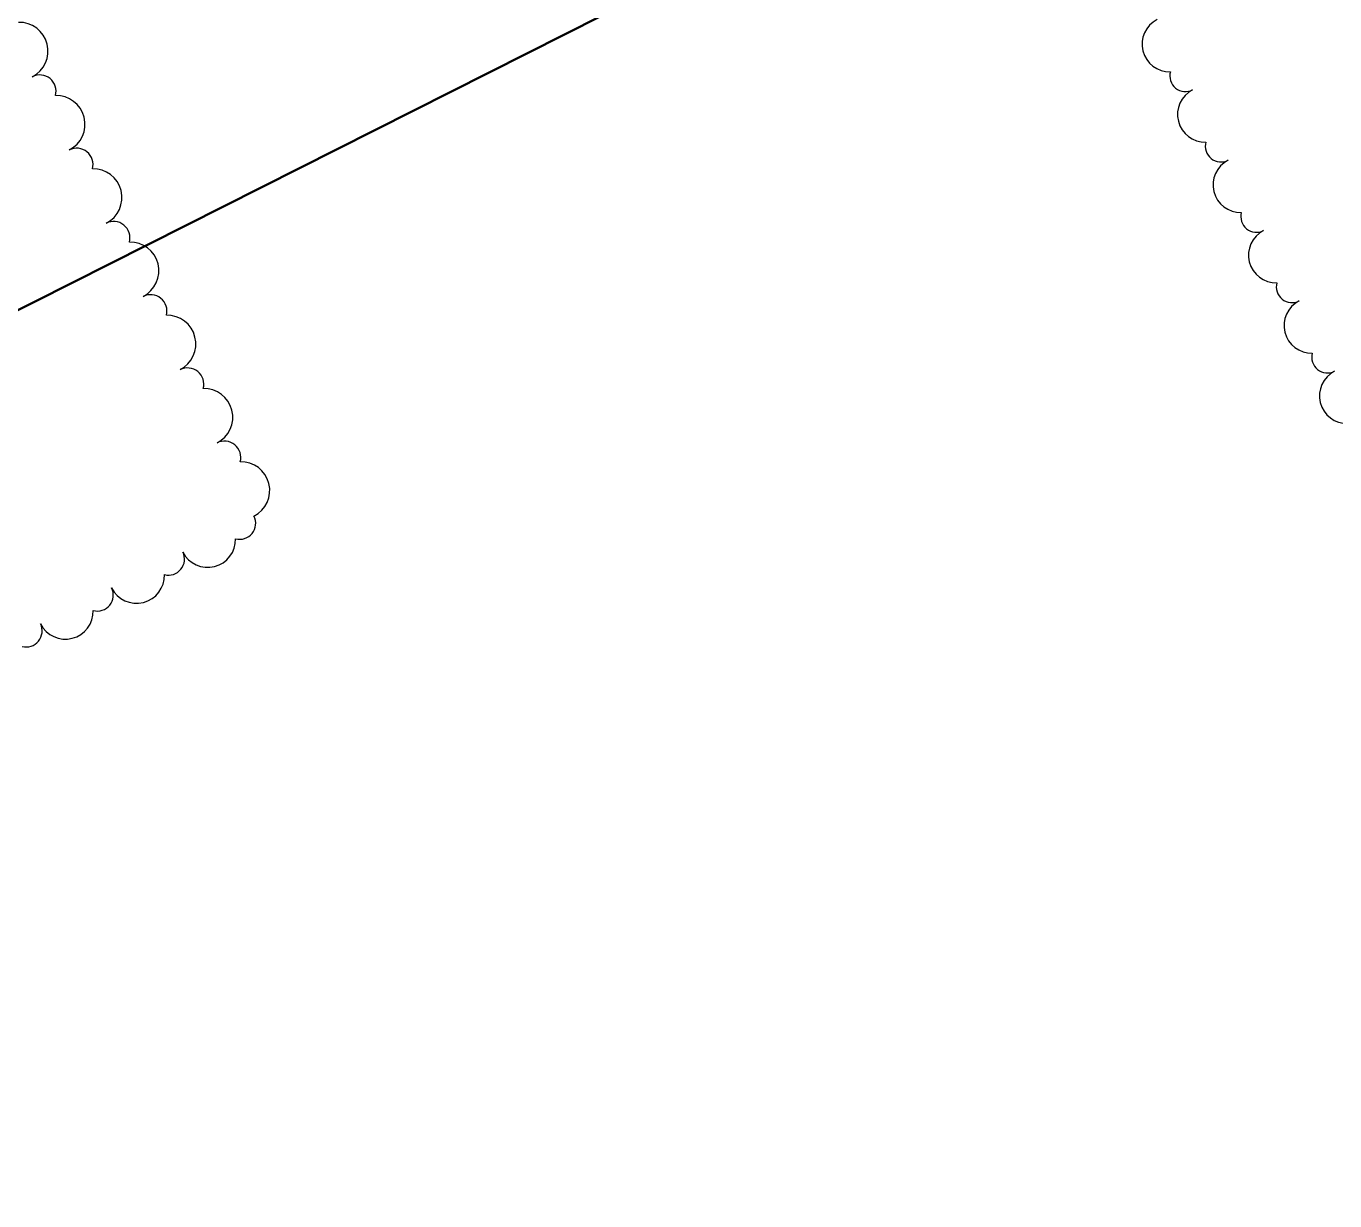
# Model space of a CAD drawing. Header units: metres. Extents: x 2682525 to 2683550, y 1250555 to 1251328.
# Drawn here: x 2683075.3 to 2683083.28, y 1250864.79 to 1250871.95 of the extents above; entities that cross this region are included whole.
import ezdxf

# ---------------------------------------------------------------- set-up
doc = ezdxf.new("R2010")
doc.units = ezdxf.units.M
doc.header["$PDMODE"] = 2
doc.header["$PDSIZE"] = -2
doc.linetypes.add('Verdeckt', pattern=[3, 2, -0.9999999999999999])
doc.linetypes.add('Verdeckt 0_75', pattern=[1.5, 0.75, -0.75])
for name, color, linetype, lineweight, true_color in [('2458 A U1_dwg-1', 9, 'Continuous', 18, 0x808080), ('_22_800 Beschriftung-1_100-Schnittlinien', 9, 'Continuous', 18, 0x808080), ('_25_200 Materialien-Beton', 9, 'Continuous', 18, 0x808080), ('_25_200 Materialien-Fertigbeton', 9, 'Continuous', 18, 0x808080), ('_25_300 Bauteile 3D-Stuetze', 9, 'Continuous', 18, 0x808080), ('_25_500 Technik-Kanalisation Schächte', 9, 'Continuous', 18, 0x808080), ('_25_800 Beschriftung-1_50-Text', 9, 'Continuous', 18, 0x808080), ('_25_800 Beschriftung-1_50-Vermassung', 9, 'Continuous', 18, 0x808080), ('_25_Keine', 9, 'Continuous', 18, 0x808080), ('A-DETL-____-MBND-1', 7, 'Continuous', 18, 0xbf6000), ('Bemassung', 9, 'Continuous', 18, 0x808080), ('G-____-REVC-OTLN-1', 1, 'Continuous', 18, 0xff0000)]:
    doc.layers.add(name, color=color, linetype=linetype, lineweight=lineweight, true_color=true_color)
for name, color, linetype, lineweight in [('A-____-____-DIMS', 7, 'Continuous', 9), ('A-DETL-____-MBND', 7, 'Verdeckt 0_75', 18), ('A-DETL-____-MBND-2', 7, 'Verdeckt 0_75', 25), ('Bemassung-1', 7, 'Continuous', 18), ('G-____-____-SYMB-1', 7, 'Verdeckt', 9)]:
    doc.layers.add(name, color=color, linetype=linetype, lineweight=lineweight)
doc.styles.add('Arial_31', font='arial.ttf', dxfattribs={"width": 0.9, "height": 200})
doc.styles.add('ISOCP_2', font='isocp___.ttf', dxfattribs={"height": 125.8608217592593})
doc.dimstyles.new('2_0_mm_-_Arial', dxfattribs={"dimscale": 304.8, "dimtxt": 204.051879991394, "dimasz": 0.2460629921259842, "dimexe": 0.3280839895013123, "dimexo": 0.3280840109072179, "dimgap": 0.08202099737532807, "dimtad": 1, "dimdec": 1, "dimlfac": 0.001, "dimrnd": 0.09999999999999999, "dimzin": 0, "dimdsep": 46, "dimtxsty": 'Arial_31', "dimblk1": 'OBLIQUE', "dimblk2": 'OBLIQUE', "dimsah": 1, "dimcen": 0.09, "dimdle": 0.3280839895013123, "dimazin": 0, "dimtfac": 1, "dimtdec": 4, "dimtix": 1, "dimtmove": 0, "dimatfit": 3, "dimfxl": 1, "dimtvp": 1, "dimtfill": 1, "dimtolj": 1, "dimtzin": 0, "dimarcsym": 2})
doc.dimstyles.new('2_0_mm_-_Arial_1', dxfattribs={"dimscale": 304.8, "dimtxt": 204.051879991394, "dimasz": 0.2460629921259842, "dimexe": 0.3280839895013123, "dimexo": 0.3280840109072179, "dimgap": 0.08202099737532807, "dimtad": 1, "dimdec": 1, "dimlfac": 0.001, "dimrnd": 0.09999999999999999, "dimzin": 0, "dimdsep": 46, "dimtxsty": 'Arial_31', "dimblk1": 'OBLIQUE', "dimblk2": 'OBLIQUE', "dimsah": 1, "dimcen": 0.09, "dimdle": 0.3280839895013123, "dimazin": 0, "dimtfac": 1, "dimtdec": 4, "dimtix": 1, "dimtmove": 2, "dimatfit": 3, "dimfxl": 1, "dimtvp": 1, "dimtfill": 1, "dimtolj": 1, "dimtzin": 0, "dimarcsym": 2})

# ---------------------------------------------------------------- blocks, each defined once
blk = doc.blocks.new('2458 A U1_dwg_VW_SLASH-9045083-U01 Bodenplatte')
at = {"layer": 'Bemassung'}
for p, q in [((-89645.29027235288, -22641.89040897864), (-89757.54347386626, -22754.143610492)), ((-89601.41687310959, -22698.01700973532), (-89813.65808404707, -22698.01700973532))]:
    blk.add_line(p, q, dxfattribs=at)
blk = doc.blocks.new('2458 A U1_dwg_VW_SLASH-9045085-U01 Bodenplatte')
at = {"layer": 'Bemassung'}
for p, q in [((-87145.29027235288, -22641.89040898281), (-87257.54347386624, -22754.14361049617)), ((-87101.4168731096, -22698.01700973949), (-87313.65808404707, -22698.01700973949))]:
    blk.add_line(p, q, dxfattribs=at)
blk = doc.blocks.new('2458 A U1_dwg_VW_SLASH-9045086-U01 Bodenplatte')
at = {"layer": 'Bemassung'}
for p, q in [((-89757.54347386626, -22754.14361049617), (-89645.29027235288, -22641.89040898281)), ((-89801.41687310956, -22698.01700973949), (-89589.17566217207, -22698.01700973949))]:
    blk.add_line(p, q, dxfattribs=at)
blk = doc.blocks.new('2458 A U1_dwg_VW_SLASH-9045087-U01 Bodenplatte')
at = {"layer": 'Bemassung'}
for p, q in [((-87142.54347386627, -22754.14361050034), (-87030.29027235291, -22641.89040898698)), ((-87186.41687310959, -22698.01700974366), (-86974.17566217209, -22698.01700974366))]:
    blk.add_line(p, q, dxfattribs=at)
blk = doc.blocks.new('2458 A U1_dwg_VW_SLASH-9045088-U01 Bodenplatte')
at = {"layer": 'Bemassung'}
for p, q in [((-87145.29027235288, -22641.89040898698), (-87257.54347386624, -22754.14361050034)), ((-87101.4168731096, -22698.01700974366), (-87313.65808404707, -22698.01700974366))]:
    blk.add_line(p, q, dxfattribs=at)
blk = doc.blocks.new('2458 A U1_dwg_VW_SLASH-9045089-U01 Bodenplatte')
at = {"layer": 'Bemassung'}
for p, q in [((-86922.54347386627, -22754.14361048755), (-86810.29027235291, -22641.89040897419)), ((-86966.41687310959, -22698.01700973088), (-86754.17566217209, -22698.01700973088))]:
    blk.add_line(p, q, dxfattribs=at)
blk = doc.blocks.new('2458 A U1_dwg_VW_SLASH-9045090-U01 Bodenplatte')
at = {"layer": 'Bemassung'}
for p, q in [((-87030.29027235291, -22641.89040897419), (-87142.54347386627, -22754.14361048755)), ((-86986.41687310961, -22698.01700973088), (-87198.6580840471, -22698.01700973088))]:
    blk.add_line(p, q, dxfattribs=at)
blk = doc.blocks.new('2458 A U1_dwg_VW_SLASH-9045091-U01 Bodenplatte')
at = {"layer": 'Bemassung'}
for p, q in [((-86807.54347386623, -22754.14361048755), (-86695.29027235287, -22641.89040897419)), ((-86851.41687310954, -22698.01700973087), (-86639.17566217207, -22698.01700973087))]:
    blk.add_line(p, q, dxfattribs=at)
blk = doc.blocks.new('2458 A U1_dwg_VW_SLASH-9045092-U01 Bodenplatte')
at = {"layer": 'Bemassung'}
for p, q in [((-86810.29027235291, -22641.89040897419), (-86922.54347386627, -22754.14361048755)), ((-86766.4168731096, -22698.01700973087), (-86978.6580840471, -22698.01700973087))]:
    blk.add_line(p, q, dxfattribs=at)
blk = doc.blocks.new('2458 A U1_dwg_VW_SLASH-9045094-U01 Bodenplatte')
at = {"layer": 'Bemassung'}
for p, q in [((-86807.54347386623, -22754.14361048775), (-86695.29027235287, -22641.89040897439)), ((-86851.41687310954, -22698.01700973107), (-86639.17566217207, -22698.01700973107))]:
    blk.add_line(p, q, dxfattribs=at)
blk = doc.blocks.new('2458 A U1_dwg_VW_SLASH-9045189-U01 Bodenplatte')
at = {"layer": 'Bemassung'}
for p, q in [((-84640.00000000012, -25207.67519800749), (-84640.00000000012, -24995.43398707001)), ((-84583.87339924341, -25163.80179876419), (-84696.12660075679, -25051.54859725083))]:
    blk.add_line(p, q, dxfattribs=at)
blk = doc.blocks.new('2458 A U1_dwg_VW_SLASH-9045192-U01 Bodenplatte')
at = {"layer": 'Bemassung'}
for p, q in [((-84640.00000000013, -25007.67519800752), (-84640.00000000013, -25219.91640894501)), ((-84696.1266007568, -25051.54859725083), (-84583.87339924344, -25163.80179876419))]:
    blk.add_line(p, q, dxfattribs=at)
blk = doc.blocks.new('2458 A U1_dwg_VW_SLASH-9046278-U01 Bodenplatte')
at = {"layer": 'Bemassung'}
for p, q in [((-85598.89961190602, -24325.98347665077), (-85598.89961190602, -24113.74226571329)), ((-85542.77301114933, -24282.11007740747), (-85655.02621266269, -24169.85687589411))]:
    blk.add_line(p, q, dxfattribs=at)
blk = doc.blocks.new('2458 A U1_dwg_VW_SLASH-9046280-U01 Bodenplatte')
at = {"layer": 'Bemassung'}
for p, q in [((-85598.89961188492, -25725.9834766508), (-85598.89961188492, -25513.74226571332)), ((-85542.77301112824, -25682.1100774075), (-85655.0262126416, -25569.85687589414))]:
    blk.add_line(p, q, dxfattribs=at)
blk = doc.blocks.new('2458 A U1_dwg_VW_SLASH-9046281-U01 Bodenplatte')
at = {"layer": 'Bemassung'}
for p, q in [((-85598.89961188492, -24125.98347665081), (-85598.89961188492, -24338.22468758829)), ((-85655.0262126416, -24169.85687589411), (-85542.77301112824, -24282.11007740747))]:
    blk.add_line(p, q, dxfattribs=at)
blk = doc.blocks.new('2458 A U1_dwg_VW_SLASH-9046283-U01 Bodenplatte')
at = {"layer": 'Bemassung'}
for p, q in [((-86917.61303219659, -30399.58545935271), (-86805.35983068321, -30287.33225783935)), ((-86961.48643143989, -30343.45885859603), (-86749.24522050242, -30343.45885859603))]:
    blk.add_line(p, q, dxfattribs=at)
blk = doc.blocks.new('2458 A U1_dwg_VW_SLASH-9046286-U01 Bodenplatte')
at = {"layer": 'Bemassung'}
for p, q in [((-86918.59994733578, -25682.11007740748), (-86806.34674582242, -25569.85687589412)), ((-86962.47334657908, -25625.9834766508), (-86750.2321356416, -25625.9834766508))]:
    blk.add_line(p, q, dxfattribs=at)
blk = doc.blocks.new('2458 A U1_dwg_VW_SLASH-9046287-U01 Bodenplatte')
at = {"layer": 'Bemassung'}
for p, q in [((-86349.35983075401, -25569.85687589412), (-86461.61303226737, -25682.11007740748)), ((-86305.48643151071, -25625.9834766508), (-86517.72764244818, -25625.9834766508))]:
    blk.add_line(p, q, dxfattribs=at)
blk = doc.blocks.new('2458 A U1_dwg_VW_SLASH-9046288-U01 Bodenplatte')
at = {"layer": 'Bemassung'}
for p, q in [((-86349.35983071904, -27903.92169014989), (-86461.61303223242, -28016.17489166325)), ((-86305.48643147574, -27960.04829090657), (-86517.72764241323, -27960.04829090657))]:
    blk.add_line(p, q, dxfattribs=at)
blk = doc.blocks.new('2458 A U1_dwg_VW_SLASH-9046289-U01 Bodenplatte')
at = {"layer": 'Bemassung'}
for p, q in [((-86966.61303223447, -28016.17489167165), (-86854.35983072278, -27903.92169015661)), ((-87010.4864314786, -27960.04829091562), (-86798.24522054112, -27960.04829091562))]:
    blk.add_line(p, q, dxfattribs=at)
blk = doc.blocks.new('2458 A U1_dwg_VW_SLASH-9046290-U01 Bodenplatte')
at = {"layer": 'Bemassung'}
for p, q in [((-86863.13520785497, -22882.11007740823), (-86750.88200634159, -22769.85687589487)), ((-86907.00860709825, -22825.98347665155), (-86694.76739616078, -22825.98347665155))]:
    blk.add_line(p, q, dxfattribs=at)
blk = doc.blocks.new('2458 A U1_dwg_VW_SLASH-9046291-U01 Bodenplatte')
at = {"layer": 'Bemassung'}
for p, q in [((-86349.35983079611, -22769.85687589487), (-86461.61303230948, -22882.11007740823)), ((-86305.48643155281, -22825.98347665155), (-86517.7276424903, -22825.98347665155))]:
    blk.add_line(p, q, dxfattribs=at)
blk = doc.blocks.new('2458 A U1_dwg-9041719-U01 Bodenplatte')
at = {"layer": '_25_200 Materialien-Beton'}
h = blk.add_hatch(dxfattribs=at)
h.set_pattern_fill('FP_1', color=256, style=0, pattern_type=2)
h.set_pattern_definition([(18.233, (0, 0), (18.77292067800844, -56.98752011815572), []), (288.233, (0, 0), (63.31313485127099, 20.85671487326738), [])])
h.paths.add_polyline_path([(-86493.95709773523, -36217.62907879418), (-86493.9570977491, -33968.47120503276), (-86405.4864313857, -33968.4712050314), (-86405.48643156605, -21947.67519880287), (-86493.95709792964, -21947.67519880419), (-86493.9570979399, -21262.2223017857), (-86528.52825428742, -21262.2223017857), (-86528.85171340844, -21260.09266592877), (-86529.41196104021, -21243.91647561016), (-86529.74020505023, -21185.36371688503), (-86529.12562389739, -21145.02594407376), (-86528.20479516638, -21137.2223017857), (-86493.9570979418, -21137.2223017857), (-86493.95709796334, -19697.67519924806), (-86743.95709796326, -19697.67519925179), (-86769.80657875269, -20980.20032560278), (-86612.5424617256, -21137.27261996385), (-86538.48663766574, -21138.07977221681), (-86537.78672809884, -21157.46347423747), (-86537.45464207523, -21201.88678376437), (-86537.96724226947, -21250.60564929552), (-86538.57319963428, -21261.93475027155), (-86775.48497713146, -21261.93475027155), (-86910.48643147871, -27960.04829091412), (-86743.9570977155, -36217.62907879418)])
at = {"layer": '_25_200 Materialien-Fertigbeton'}
h = blk.add_hatch(dxfattribs=at)
h.set_pattern_fill('FP_30', color=256, style=0, pattern_type=2)
h.set_pattern_definition([(270, (-86976.41699999999, -24222.675), (50, 3.061616997868383e-15), []), (0, (-86976.41699999999, -24222.675), (0, -50), [])])
h.paths.add_polyline_path([(-86976.4168731097, -24437.6751980075), (-86947.94677814844, -24433.9270388993), (-86921.41687310969, -24422.93799242379), (-86898.63512717918, -24405.45694393802), (-86881.15407869342, -24382.67519800751), (-86870.16503221792, -24356.14529296878), (-86866.41687310969, -24327.67519800751), (-86866.41687310969, -24117.67519800751), (-86870.16503221789, -24089.20510304624), (-86881.15407869342, -24062.67519800752), (-86898.63512717918, -24039.89345207701), (-86921.41687310969, -24022.41240359125), (-86947.94677814841, -24011.42335711573), (-86976.41687310966, -24007.67519800754), (-87004.88696807095, -24011.42335711573), (-87031.41687310967, -24022.41240359125), (-87054.19861904018, -24039.89345207701), (-87071.67966752592, -24062.67519800752), (-87082.66871400145, -24089.20510304624), (-87086.41687310973, -24117.67519800751), (-87086.4168731097, -24327.67519800751), (-87082.6687140015, -24356.14529296878), (-87071.679667526, -24382.67519800751), (-87054.19861904024, -24405.45694393802), (-87031.4168731097, -24422.93799242379), (-87004.88696807099, -24433.9270388993)])
at = {"layer": '_22_800 Beschriftung-1_100-Schnittlinien', "flags": 128}
blk.add_lwpolyline([(-89924.25506649048, -21305.85115869678), (-88654.25506649048, -21305.85115869678)], close=True, dxfattribs=at)
at = {"layer": '_25_200 Materialien-Beton', "flags": 128}
for points in [[(-86775.48497713153, -21261.93475027155), (-86910.48643147871, -27960.04829091412), (-86743.95709771547, -36217.62907879551)], [(-86743.95709771547, -36217.62907879551), (-86493.95709773523, -36217.62907879551), (-86493.95709773523, -33968.47120503276), (-86405.4864313857, -33968.47120503276), (-86405.4864313857, -21947.67519880287), (-86493.95709792964, -21947.67519880287), (-86493.95709792964, -21262.2223017857)]]:
    blk.add_lwpolyline(points, dxfattribs=at)
at = {"layer": '_25_200 Materialien-Fertigbeton'}
for p, q in [((-87086.41687310959, -24117.67519800748), (-87086.41687310959, -24327.67519800748)), ((-86866.4168731096, -24327.67519800748), (-86866.4168731096, -24117.67519800748))]:
    blk.add_line(p, q, dxfattribs=at)
for centre, radius, start, end in [((-86976.41687310961, -24117.67519800748), 110.0000000000002, 89.99999999999338, 179.9999999999934), ((-86976.4168731096, -24117.67519800748), 110, 0, 90), ((-86976.4168731096, -24327.67519800748), 109.9999999999854, 180, 269.9999999999996), ((-86976.41687310957, -24327.67519800748), 110.0000000000062, 269.9999999999883, 359.9999999999883)]:
    blk.add_arc(centre, radius, start, end, dxfattribs=at)
at = {"layer": '_25_300 Bauteile 3D-Stuetze'}
for p, q in [((-86976.4168731096, -23957.67519800748), (-86976.4168731096, -24487.67519800748)), ((-87241.41687310959, -24222.67519800749), (-86711.41687310959, -24222.67519800749))]:
    blk.add_line(p, q, dxfattribs=at)
at = {"layer": '_25_500 Technik-Kanalisation Schächte', "flags": 128}
blk.add_lwpolyline([(-81621.41820405546, -27882.65213969082), (-81621.41820405546, -28032.65213969399), (-101073.9956857095, -28032.65213969399), (-101073.9956857095, -27882.65213969352)], close=True, dxfattribs=at)
at = {"layer": '_25_800 Beschriftung-1_50-Text'}
blk.add_line((-91874.38379205481, -27782.65213969342), (-90555.85962213294, -27782.65213969342), dxfattribs=at)
at = {"layer": '_25_800 Beschriftung-1_50-Text', "flags": 128}
blk.add_lwpolyline([(-90557.86166268085, -27782.12441116357), (-90555.85962213294, -27782.65213969339), (-90557.85730437173, -27783.19613365422)], close=True, dxfattribs=at)
at = {"layer": '_25_Keine'}
for p, q in [((-89701.41687310967, -21137.22230178572), (-89701.41687310967, -20107.67519800752)), ((-86775.48497713137, -21261.93475027152), (-86910.48643147862, -27960.04829091409)), ((-86405.48643155281, -22825.98347665079), (-86807.00860709827, -22825.98347665079)), ((-86405.48643151078, -25625.98347665079), (-86863.44301506694, -25625.98347665079)), ((-86269.13857615454, -27960.04829090451), (-87079.82621154278, -27960.04829090451))]:
    blk.add_line(p, q, dxfattribs=at)
at = {"layer": '_25_Keine', "flags": 128}
for points in [[(-92201.41687310967, -20107.67519800752), (-89701.41687310967, -20107.67519800752), (-89701.41687310967, -21137.22230178572)], [(-92201.41687310967, -21262.22230178572), (-92201.41687310967, -25107.67519800751), (-94701.41687310966, -25107.67519800751), (-94701.41687310966, -21262.22230178572)], [(-89701.41687310967, -21262.22230178572), (-89701.41687310967, -25107.67519800752), (-92201.41687310967, -25107.67519800752), (-92201.41687310967, -21262.22230178572)], [(-87201.41687310966, -21262.22230178572), (-87201.41687310966, -25107.67519800752), (-89701.41687310967, -25107.67519800752), (-89701.41687310967, -21262.22230178572)], [(-84251.41687310964, -21262.2223017857), (-84251.41687310964, -25107.67519800752), (-86751.41687310964, -25107.67519800752), (-86751.41687310964, -21261.93475027155)], [(-81751.41687310961, -21262.2223017857), (-81751.41687310961, -25107.67519800752), (-84251.41687310964, -25107.67519800752), (-84251.41687310964, -21262.2223017857)]]:
    blk.add_lwpolyline(points, dxfattribs=at)
at = {"layer": 'Bemassung'}
for p, q in [((-84640.0000000002, -24995.43398707003), (-84640.0000000002, -21262.2223017857)), ((-87088.65808404709, -21698.01700973097), (-94814.17566217207, -21698.01700973097)), ((-89813.65808404707, -22698.01700973532), (-92089.17566217207, -22698.01700973532)), ((-87198.6580840471, -22698.01700973088), (-87310.89929498459, -22698.01700973088)), ((-86978.6580840471, -22698.01700973087), (-87090.89929498459, -22698.01700973087)), ((-86974.17566217209, -22698.01700974366), (-86861.9344512346, -22698.01700974366)), ((-86807.00860709827, -22822.98347665264), (-86807.00860709827, -22725.98347665157)), ((-86754.17566217209, -22698.01700973088), (-86641.9344512346, -22698.01700973088)), ((-86694.76739616078, -22825.98347665155), (-86517.7276424903, -22825.98347665155)), ((-86405.48643155278, -22828.98347665078), (-86405.48643155278, -22925.98347665153)), ((-86402.48643155281, -22825.98347665077), (-85498.89961190603, -22825.98347665077)), ((-85598.89961190602, -24113.74226571329), (-85598.89961190602, -22938.22468758827)), ((-85598.89961188492, -25513.74226571332), (-85598.89961188492, -24338.22468758829)), ((-84640.00000000013, -30745.43398706998), (-84640.00000000013, -25219.91640894501)), ((-86862.4733465791, -25622.98347665762), (-86862.4733465791, -25525.98347665082)), ((-86405.48643151068, -25622.98347665076), (-86405.48643151068, -25525.98347665073)), ((-86750.2321356416, -25625.9834766508), (-86517.72764244818, -25625.9834766508)), ((-86402.48643151074, -25625.98347665082), (-85498.89961188495, -25625.98347665082)), ((-80428.81953215816, -27373.6188122863), (-100961.7544747721, -27373.6188122863)), ((-86910.48643147867, -27957.04829091409), (-86910.48643147867, -27860.04829091408)), ((-86405.48643147577, -27957.04829090654), (-86405.48643147577, -27860.04829090652)), ((-86517.72764241323, -27960.04829090825), (-86798.24522054112, -27960.04829090825)), ((-81733.65941499293, -28480.19259147583), (-100961.754474772, -28480.19259147583)), ((-86861.48643143992, -30340.45885859603), (-86861.48643143992, -30243.45885859605))]:
    blk.add_line(p, q, dxfattribs=at)
at = {"layer": 'Bemassung', "flags": 128}
for points in [[(-86976.4168731096, -21598.017009731), (-86976.4168731096, -24219.67519800749)], [(-87086.41687310956, -22098.017009731), (-87086.41687310956, -24219.67519800751)], [(-86866.4168731096, -22098.017009731), (-86866.4168731096, -24219.67519800751)], [(-92201.41687310957, -22598.01700973534), (-92201.41687310957, -25104.67519800747)], [(-89701.41687310959, -22598.01700973951), (-89701.41687310959, -25104.67519800749)], [(-87201.41687310957, -22598.01700974369), (-87201.41687310957, -25104.67519800748)], [(-87086.41687310959, -22598.01700973089), (-87086.41687310959, -24719.67519800749)], [(-86866.4168731096, -22598.01700973089), (-86866.4168731096, -24719.67519800749)], [(-86751.41687310956, -22598.01700973109), (-86751.41687310956, -25104.67519800748)], [(-84251.41687310954, -22598.01700973526), (-84251.41687310954, -25104.67519800749)], [(-85498.89961188495, -24225.98347665079), (-86402.48643153177, -24225.98347665079)], [(-84540.00000000013, -25107.67519800751), (-86748.41687310957, -25107.67519800751)]]:
    blk.add_lwpolyline(points, close=True, dxfattribs=at)
for points in [[(-87310.89929498454, -22198.01700973098), (-87198.65808404704, -22198.01700973098), (-94704.17566217206, -22198.01700973098), (-94591.93445123454, -22198.01700973098)], [(-87425.89929498457, -22698.01700974366), (-87313.65808404707, -22698.01700974366), (-89589.17566217207, -22698.01700974366)], [(-86751.41687310956, -22698.01700973087), (-86866.4168731096, -22698.01700973087), (-87086.41687310959, -22698.01700973087), (-87201.41687310957, -22698.01700973087)], [(-84363.65808404703, -22698.01700973107), (-86639.17566217207, -22698.01700973107), (-86526.93445123456, -22698.01700973107)]]:
    blk.add_lwpolyline(points, dxfattribs=at)
for name in ['2458 A U1_dwg_VW_SLASH-9045083-U01 Bodenplatte', '2458 A U1_dwg_VW_SLASH-9045086-U01 Bodenplatte', '2458 A U1_dwg_VW_SLASH-9045085-U01 Bodenplatte', '2458 A U1_dwg_VW_SLASH-9045088-U01 Bodenplatte', '2458 A U1_dwg_VW_SLASH-9045090-U01 Bodenplatte', '2458 A U1_dwg_VW_SLASH-9045087-U01 Bodenplatte', '2458 A U1_dwg_VW_SLASH-9045092-U01 Bodenplatte', '2458 A U1_dwg_VW_SLASH-9045089-U01 Bodenplatte', '2458 A U1_dwg_VW_SLASH-9045091-U01 Bodenplatte', '2458 A U1_dwg_VW_SLASH-9045094-U01 Bodenplatte', '2458 A U1_dwg_VW_SLASH-9046290-U01 Bodenplatte', '2458 A U1_dwg_VW_SLASH-9046291-U01 Bodenplatte', '2458 A U1_dwg_VW_SLASH-9046278-U01 Bodenplatte', '2458 A U1_dwg_VW_SLASH-9046281-U01 Bodenplatte', '2458 A U1_dwg_VW_SLASH-9045189-U01 Bodenplatte', '2458 A U1_dwg_VW_SLASH-9045192-U01 Bodenplatte', '2458 A U1_dwg_VW_SLASH-9046280-U01 Bodenplatte', '2458 A U1_dwg_VW_SLASH-9046286-U01 Bodenplatte', '2458 A U1_dwg_VW_SLASH-9046287-U01 Bodenplatte', '2458 A U1_dwg_VW_SLASH-9046289-U01 Bodenplatte', '2458 A U1_dwg_VW_SLASH-9046288-U01 Bodenplatte', '2458 A U1_dwg_VW_SLASH-9046283-U01 Bodenplatte']:
    blk.add_blockref(name, (0, 0))
at = {"layer": '_25_800 Beschriftung-1_50-Text', "char_height": 125.8608217592593, "attachment_point": 1, "line_spacing_factor": 1.478621465017729, "style": 'ISOCP_2'}
for s, insert, width in [('Deckenversatz', (-89310.7541636996, -21822.0907338717), 1505.672525439408), ('OK Rinne im Gefälle', (-91872.8003053796, -27641.25745434193), 1945.531914893617)]:
    blk.add_mtext(s, dxfattribs=dict(at, insert=insert, width=width))
at = {"layer": '_25_800 Beschriftung-1_50-Vermassung', "insert": (-92332.02916185453, -28582.92364260967), "char_height": 125.8608217592593, "width": 3045.18038852914, "attachment_point": 1, "line_spacing_factor": 1.478621465017729, "style": 'ISOCP_2'}
blk.add_mtext('(Gefälledifferenz 13cm/0.66%)', dxfattribs=at)
at = {"layer": 'Bemassung-1', "char_height": 125.8608217592593, "line_spacing_factor": 1.478621465017729, "style": 'ISOCP_2'}
for s, insert, width, attachment_point in [('7.95', (-90951.41687310959, -21590.98373376328), 406.0240518038852, 2), ('7.73', (-90951.41687310954, -22090.98373376328), 406.0240518038852, 2), ('5', (-87333.51024512938, -22409.46589382303), 118.4236817761332, 1), ('11', (-87488.45033929012, -22556.0038505856), 169.1766882516189, 1), ('22', (-86961.29113787846, -22554.35042512146), 236.8473635522664, 2), ('11', (-86725.74374950904, -22556.0038505728), 169.1766882516189, 1), ('2.50', (-90951.41687310957, -22590.98373376763), 406.0240518038852, 2), ('2.50', (-88451.41687310957, -22590.9837337718), 406.0240518038852, 2), ('40', (-86776.64837395509, -22699.62682250863), 253.7650323774283, 1), ('7', (-86548.28100525489, -25337.90486013412), 118.4236817761332, 1), ('45', (-86780.69114649598, -25484.44281689668), 253.7650323774283, 1), ('3', (-89751.84532936155, -27100.72420138081), 118.4236817761332, 1), ('22.27', (-90231.96012757637, -27247.26215814337), 524.4477335800184, 1), ('5', (-86603.79064746981, -27687.15368000486), 118.4236817761332, 1), ('50', (-86820.57378350585, -27833.69163676743), 236.8473635522664, 1), ('3', (-91169.49258765038, -28206.22481530978), 118.4236817761332, 1)]:
    blk.add_mtext(s, dxfattribs=dict(at, insert=insert, width=width, attachment_point=attachment_point))
at = {"layer": 'Bemassung-1', "char_height": 125.8608217592593, "width": 389.1063829787234, "attachment_point": 2, "rotation": 90, "line_spacing_factor": 1.478621465017729, "style": 'ISOCP_2'}
for insert in [(-85730.93288787374, -23525.98347665076), (-85730.93288785266, -24925.98347665077)]:
    blk.add_mtext('1.40', dxfattribs=dict(at, insert=insert))
blk = doc.blocks.new('_Oblique')
at = {"color": 0, "linetype": 'ByBlock', "lineweight": -2}
blk.add_line((-0.5, -0.5), (0.5, 0.5), dxfattribs=at)
blk = doc.blocks.new('*D1807')
at = {"layer": 'A-____-____-DIMS', "color": 0, "lineweight": -2, "transparency": 16777216}
for p, q in [((2683068.897622096, 1250867.009540824), (2683135.861756529, 1250900.785341326)), ((2683053.688199543, 1250859.338114525), (2683068.897622096, 1250867.009540824)), ((2683053.688199543, 1250859.338114525), (2682986.72406511, 1250825.562314023)), ((2683113.74310552, 1250778.098576879), (2683113.932022766, 1250777.724028246)), ((2683098.698719751, 1250770.099947516), (2683098.722600213, 1250770.052601948))]:
    blk.add_line(p, q, dxfattribs=at)
at = {"layer": 'A-____-____-DIMS', "color": 0, "lineweight": -2, "transparency": 16777216, "xscale": 74.99999999999999, "yscale": 74.99999999999999, "zscale": 74.99999999999999}
for p, rotation in [((2683068.897622096, 1250867.009540824), 206.7657572042305), ((2683053.688199543, 1250859.338114525), 26.76575720423048)]:
    blk.add_blockref('_Oblique', p, dxfattribs=dict(at, rotation=rotation))
at = {"layer": 'A-____-____-DIMS', "color": 0, "transparency": 16777216, "insert": (2683004.047613651, 1250976.668747653), "char_height": 200, "width": 911.641014607705, "attachment_point": 5, "rotation": 26.76575720423047, "style": 'Arial_31', "bg_fill": 3, "box_fill_scale": 1.1, "bg_fill_color": 256, "bg_fill_true_color": 13158600, "bg_fill_transparency": 0}
blk.add_mtext('\\A1;0.0', dxfattribs=at)
at = {"layer": 'Defpoints', "color": 0, "transparency": 16777216}
for p in [(2683068.708701911, 1250867.384095282), (2683068.897622096, 1250867.009540824), (2683053.664316143, 1250859.385465919)]:
    blk.add_point(p, dxfattribs=at)
blk = doc.blocks.new('*D1808')
at = {"layer": 'A-____-____-DIMS', "color": 0, "lineweight": -2, "transparency": 16777216}
for p, q in [((2683101.306229421, 1250883.356000871), (2683168.270363854, 1250917.131801374)), ((2683068.897622741, 1250867.009539544), (2683001.933488308, 1250833.233739042)), ((2683146.196746825, 1250794.355752247), (2683146.340630091, 1250794.070488293)), ((2683113.74310552, 1250778.098576879), (2683113.932023411, 1250777.724026967))]:
    blk.add_line(p, q, dxfattribs=at)
at = {"layer": 'A-____-____-DIMS', "color": 0, "transparency": 16777216, "insert": (2682617.72699169, 1250788.948338999), "char_height": 200, "width": 911.641014607705, "attachment_point": 1, "rotation": 26.76575720423047, "line_spacing_factor": 0.9417779076525878, "style": 'Arial_31', "bg_fill": 3, "box_fill_scale": 1.1, "bg_fill_color": 256, "bg_fill_true_color": 13158600, "bg_fill_transparency": 0}
blk.add_mtext('\\A1;0.0', dxfattribs=at)
at = {"layer": 'A-____-____-DIMS', "color": 0, "lineweight": -2, "transparency": 16777216}
blk.add_line((2683068.897622741, 1250867.009539544), (2683101.306229421, 1250883.356000871), dxfattribs=at)
at = {"layer": 'Defpoints', "color": 0, "transparency": 16777216}
for p in [(2683101.162343216, 1250883.641270651), (2683101.306229421, 1250883.356000871), (2683068.708701911, 1250867.384095282)]:
    blk.add_point(p, dxfattribs=at)
at = {"layer": 'A-____-____-DIMS', "color": 0, "lineweight": -2, "transparency": 16777216, "xscale": 74.99999999999999, "yscale": 74.99999999999999, "zscale": 74.99999999999999}
for p, rotation in [((2683101.306229421, 1250883.356000871), 206.7657572042305), ((2683068.897622741, 1250867.009539544), 26.76575720423048)]:
    blk.add_blockref('_Oblique', p, dxfattribs=dict(at, rotation=rotation))
blk = doc.blocks.new('*D1809')
at = {"layer": 'A-____-____-DIMS', "color": 0, "lineweight": -2, "transparency": 16777216}
for p, q in [((2683132.910514814, 1250899.296771893), (2683199.874649247, 1250933.072572396)), ((2683101.30623005, 1250883.355999624), (2683132.910514814, 1250899.296771893)), ((2683101.30623005, 1250883.355999624), (2683034.342095617, 1250849.580199121)), ((2683177.801724807, 1250810.295150137), (2683177.944915484, 1250810.011259315)), ((2683146.196746825, 1250794.355752247), (2683146.34063072, 1250794.070487046))]:
    blk.add_line(p, q, dxfattribs=at)
at = {"layer": 'A-____-____-DIMS', "color": 0, "lineweight": -2, "transparency": 16777216, "xscale": 74.99999999999999, "yscale": 74.99999999999999, "zscale": 74.99999999999999}
for p, rotation in [((2683132.910514814, 1250899.296771893), 206.7657572042305), ((2683101.30623005, 1250883.355999624), 26.76575720423048)]:
    blk.add_blockref('_Oblique', p, dxfattribs=dict(at, rotation=rotation))
at = {"layer": 'A-____-____-DIMS', "color": 0, "transparency": 16777216, "insert": (2683059.863075263, 1251004.821305737), "char_height": 200, "width": 911.641014607705, "attachment_point": 5, "rotation": 26.76575720423047, "style": 'Arial_31', "bg_fill": 3, "box_fill_scale": 1.1, "bg_fill_color": 256, "bg_fill_true_color": 13158600, "bg_fill_transparency": 0}
blk.add_mtext('\\A1;0.0', dxfattribs=at)
at = {"layer": 'Defpoints', "color": 0, "transparency": 16777216}
for p in [(2683132.767321199, 1250899.58066854), (2683132.910514814, 1250899.296771893), (2683101.162343216, 1250883.641270651)]:
    blk.add_point(p, dxfattribs=at)
blk = doc.blocks.new('Family - ___-9052579-U01 Bodenplatte')
at = {"layer": 'G-____-REVC-OTLN-1'}
for centre, radius, start, end in [((-90924.68793403977, -20648.86135000202), 174.9999999999854, 269.9999999999996, 64.7912347032432), ((-90924.68793403977, -20923.86135000202), 99.99999999998582, 318.1896851042218, 90), ((-90924.68793403977, -21148.86135000202), 174.9999999999854, 269.9999999999996, 64.79123470324271), ((-90924.68793403977, -21423.86135000202), 99.99999999998582, 318.1896851042218, 90), ((-90924.68793403977, -21648.86135000202), 174.9999999999854, 269.9999999999996, 64.79123470324271), ((-90924.68793403977, -21923.86135000201), 99.99999999998582, 318.1896851042218, 90), ((-90924.68793403977, -22148.86135000201), 174.9999999999854, 269.9999999999996, 64.7912347032422), ((-90924.68793403977, -22423.86135000201), 99.99999999998582, 318.1896851042218, 90), ((-90924.68793403977, -22648.86135000201), 174.9999999999854, 269.9999999999996, 64.79123470324271), ((-90924.68793403977, -22923.86135000201), 99.99999999998582, 318.189685104221, 90), ((-90924.68793403977, -23148.86135000202), 174.9999999999854, 269.9999999999996, 64.7912347032432), ((-90924.68793403977, -23423.86135000202), 99.99999999998582, 318.1896851042218, 90), ((-90924.68793403977, -23648.86135000202), 174.9999999999854, 269.9999999999996, 64.79123470324271), ((-84647.18428263655, -23768.11858216295), 168.0809385323664, 90, 244.7912347032457), ((-92479.17396307878, -23823.86135000202), 97.15537681494827, 228.1896851042223, 0), ((-92211.99667683772, -23823.86135000202), 170.0219094261265, 180, 334.7912347032425), ((-91993.3970790041, -23823.86135000202), 97.15537681492772, 228.1896851042221, 0), ((-91726.21979276302, -23823.86135000202), 170.0219094261556, 180, 334.7912347032391), ((-91507.6201949294, -23823.86135000202), 97.15537681494827, 228.1896851042223, 0), ((-91240.44290868833, -23823.86135000202), 170.0219094261411, 180, 334.791234703243), ((-91021.8433108547, -23823.86135000202), 97.15537681493741, 228.1896851042192, 0), ((-84647.18428263655, -23984.22264599029), 96.04625058990489, 138.1896851042201, 269.9999999999996), ((-84647.18428263655, -24248.3498351126), 168.080938532381, 90, 244.7912347032471), ((-84647.18428263655, -24464.45389893994), 96.04625058990489, 138.1896851042201, 269.9999999999996), ((-84647.18428263655, -24728.58108806224), 168.0809385323664, 90, 244.7912347032462), ((-84647.18428263655, -24944.68515188959), 96.04625058990489, 138.1896851042209, 269.9999999999996), ((-84647.18428263655, -25208.81234101189), 168.0809385323664, 90, 244.7912347032457), ((-84647.18428263655, -25424.91640483923), 96.04625058990489, 138.1896851042209, 269.9999999999996), ((-84647.18428263655, -25689.04359396154), 168.080938532381, 90, 244.7912347032476), ((-84647.18428263655, -25905.14765778889), 96.04625058990489, 138.1896851042209, 269.9999999999996), ((-84647.18428263655, -26169.27484691119), 168.0809385323664, 90, 244.7912347032457)]:
    blk.add_arc(centre, radius, start, end, dxfattribs=at)

msp = doc.modelspace()

# ---------------------------------------------------------------- hatches: boundary and pattern name
at = {"layer": 'A-DETL-____-MBND-1'}
for points in [[(2683068.916905871, 1250867.976580797), (2683079.158289742, 1250873.142542782), (2683079.13292867, 1250873.191314691), (2683079.129167843, 1250873.197506776), (2683068.887643527, 1250868.031821426), (2683068.888891398, 1250868.030065638), (2683068.896676468, 1250868.015874947), (2683068.909583, 1250867.991004615)], [(2683078.289286346, 1250872.633881677), (2683079.185460839, 1250873.085899883), (2683079.183055503, 1250873.091843678), (2683079.17414921, 1250873.110589628), (2683079.158329703, 1250873.142215464), (2683068.916905871, 1250867.976580797), (2683068.94072353, 1250867.927972186), (2683068.943936524, 1250867.920214534), (2683071.162600133, 1250869.039278234)]]:
    msp.add_hatch(color=256, dxfattribs=at).paths.add_polyline_path(points)

# ---------------------------------------------------------------- linework, layer by layer
at = {"layer": 'A-DETL-____-MBND'}
for p, q in [((2683076.403149702, 1250871.98863429), (2683076.289030719, 1250871.931717124)), ((2683076.300193004, 1250871.909347425), (2683076.414307715, 1250871.96626246)), ((2683076.28903072, 1250871.931717123), (2683076.174958878, 1250871.874769056)), ((2683076.186130586, 1250871.852404061), (2683076.300197276, 1250871.909349557)), ((2683076.060942993, 1250871.817783297), (2683075.946991875, 1250871.760753064)), ((2683076.174958879, 1250871.874769054), (2683076.060942992, 1250871.817783298)), ((2683076.072125882, 1250871.795423893), (2683076.186135737, 1250871.852406634)), ((2683075.946991876, 1250871.760753062), (2683075.83311434, 1250871.703671565)), ((2683075.844324878, 1250871.681326008), (2683075.95819462, 1250871.738403598)), ((2683075.958187708, 1250871.738400136), (2683076.072131913, 1250871.795426909)), ((2683075.719319202, 1250871.64653201), (2683075.605615269, 1250871.58932762)), ((2683075.833114341, 1250871.703671562), (2683075.7193192, 1250871.646532013)), ((2683075.730546208, 1250871.624194726), (2683075.844332671, 1250871.681329918)), ((2683075.605615271, 1250871.589327616), (2683075.49201136, 1250871.532051596)), ((2683075.503276608, 1250871.509733569), (2683075.616870072, 1250871.567004322)), ((2683075.616860513, 1250871.566999507), (2683075.730554883, 1250871.624199087)), ((2683075.492011363, 1250871.532051591), (2683075.378516287, 1250871.474697152)), ((2683075.38980331, 1250871.452390129), (2683075.503287052, 1250871.509738841)), ((2683075.37851629, 1250871.474697146), (2683075.265138862, 1250871.417257499)), ((2683075.276449433, 1250871.394962406), (2683075.38981464, 1250871.452395862))]:
    msp.add_line(p, q, dxfattribs=at)
msp.add_open_spline([(2683066.009390901, 1250869.679863096), (2683066.288205003, 1250869.551325586), (2683067.039320472, 1250869.18605556), (2683068.808618498, 1250868.554809036), (2683071.657237757, 1250869.494124548), (2683074.467321273, 1250871.018365242), (2683078.195421315, 1250872.859749516), (2683083.158512379, 1250875.383371573), (2683088.800458998, 1250878.256991499), (2683094.67246607, 1250881.112386641), (2683097.951854891, 1250882.94699488), (2683100.081408632, 1250883.879558791), (2683100.187642982, 1250884.43076455), (2683100.919117485, 1250885.016465895), (2683101.844521929, 1250884.711114088), (2683103.967648854, 1250886.004076284), (2683109.204590926, 1250888.417601884), (2683115.754953569, 1250891.836530144), (2683122.446522959, 1250895.24131188), (2683126.497124689, 1250897.270196159), (2683129.520615935, 1250898.811156605), (2683132.804656584, 1250900.260438276), (2683134.067093911, 1250906.573856538), (2683135.558020153, 1250913.796773206), (2683138.657477513, 1250918.602886364), (2683139.889302063, 1250920.906158589)], degree=3, knots=[0, 0, 0, 0, 3.021816965252346, 8.2668153199768, 17.95102877688316, 30.86478291184385, 40.23480069127133, 58.74610483870741, 85.71719350426484, 102.6006594184549, 122.8063238274784, 123.1988405673681, 125.0105717409506, 127.673553189531, 131.444065486728, 133.3966811922206, 151.4499517304334, 188.9907190902837, 205.6325642785124, 225.4757952452216, 233.4027051389572, 239.3167187433414, 259.753894699282, 288.8823652494151, 314.5908583427087, 314.5908583427087, 314.5908583427087, 314.5908583427087], dxfattribs=at)
at = {"layer": 'A-DETL-____-MBND-2'}
for p, q in [((2683079.129167843, 1250873.197506776), (2683068.887643527, 1250868.031821426)), ((2683068.915790025, 1250867.97601798), (2683079.157314342, 1250873.14170333)), ((2683068.915790025, 1250867.97601798), (2683079.157314342, 1250873.14170333)), ((2683068.943936524, 1250867.920214534), (2683079.185460839, 1250873.085899883))]:
    msp.add_line(p, q, dxfattribs=at)
at = {"layer": 'G-____-____-SYMB-1'}
msp.add_line((2683051.248408886, 1250849.790160504), (2683152.079427231, 1250900.647952584), dxfattribs=at)

# ---------------------------------------------------------------- block references
at = {"layer": '2458 A U1_dwg-1', "xscale": 0.001, "yscale": 0.001, "zscale": 0.001, "rotation": 26.76575494316579}
msp.add_blockref('2458 A U1_dwg-9041719-U01 Bodenplatte', (2683147.144467305, 1250931.177239274), dxfattribs=at)

# ---------------------------------------------------------------- next in the draw order: dimensions: what is measured, and where the dimension line sits
at = {"layer": 'A-____-____-DIMS'}
dim = msp.add_linear_dim(base=(2683068.897622096, 1250867.009540824), p1=(2683053.664316142, 1250859.385465919), p2=(2683068.708701911, 1250867.384095282), angle=26.76575720423047, dimstyle='2_0_mm_-_Arial', override={"dimpost": '<>', "dimfxl": 17038.5332360565}, dxfattribs=at)
dim.commit()
dim.dimension.update_dxf_attribs({"geometry": '*D1807', "text_midpoint": (2683004.047613651, 1250976.668747653)})

# ---------------------------------------------------------------- next in the draw order: dimensions: what is measured, and where the dimension line sits
dim = msp.add_linear_dim(base=(2683101.306229421, 1250883.356000871), p1=(2683068.708701911, 1250867.384095282), p2=(2683101.162343216, 1250883.641270651), angle=26.76575720423047, dimstyle='2_0_mm_-_Arial_1', override={"dimpost": '<>', "dimfxl": 36297.85923366722}, dxfattribs=at)
dim.commit()
dim.dimension.update_dxf_attribs({"geometry": '*D1808', "text_midpoint": (2683084.754535631, 1250875.177022492), "dimtype": 160})

# ---------------------------------------------------------------- next in the draw order: dimensions: what is measured, and where the dimension line sits
dim = msp.add_linear_dim(base=(2683132.910514814, 1250899.296771893), p1=(2683101.162343216, 1250883.641270651), p2=(2683132.767321198, 1250899.58066854), angle=26.76575720423047, dimstyle='2_0_mm_-_Arial', override={"dimpost": '<>', "dimfxl": 35396.87893486193}, dxfattribs=at)
dim.commit()
dim.dimension.update_dxf_attribs({"geometry": '*D1809', "text_midpoint": (2683059.863075263, 1251004.821305737)})

# ---------------------------------------------------------------- next in the draw order: block references
at = {"layer": 'G-____-REVC-OTLN-1', "xscale": 0.001, "yscale": 0.001, "zscale": 0.001, "rotation": 26.76575494316579}
msp.add_blockref('Family - ___-9052579-U01 Bodenplatte', (2683147.144467305, 1250931.177239274), dxfattribs=at)

doc.saveas('drawing.dxf')
